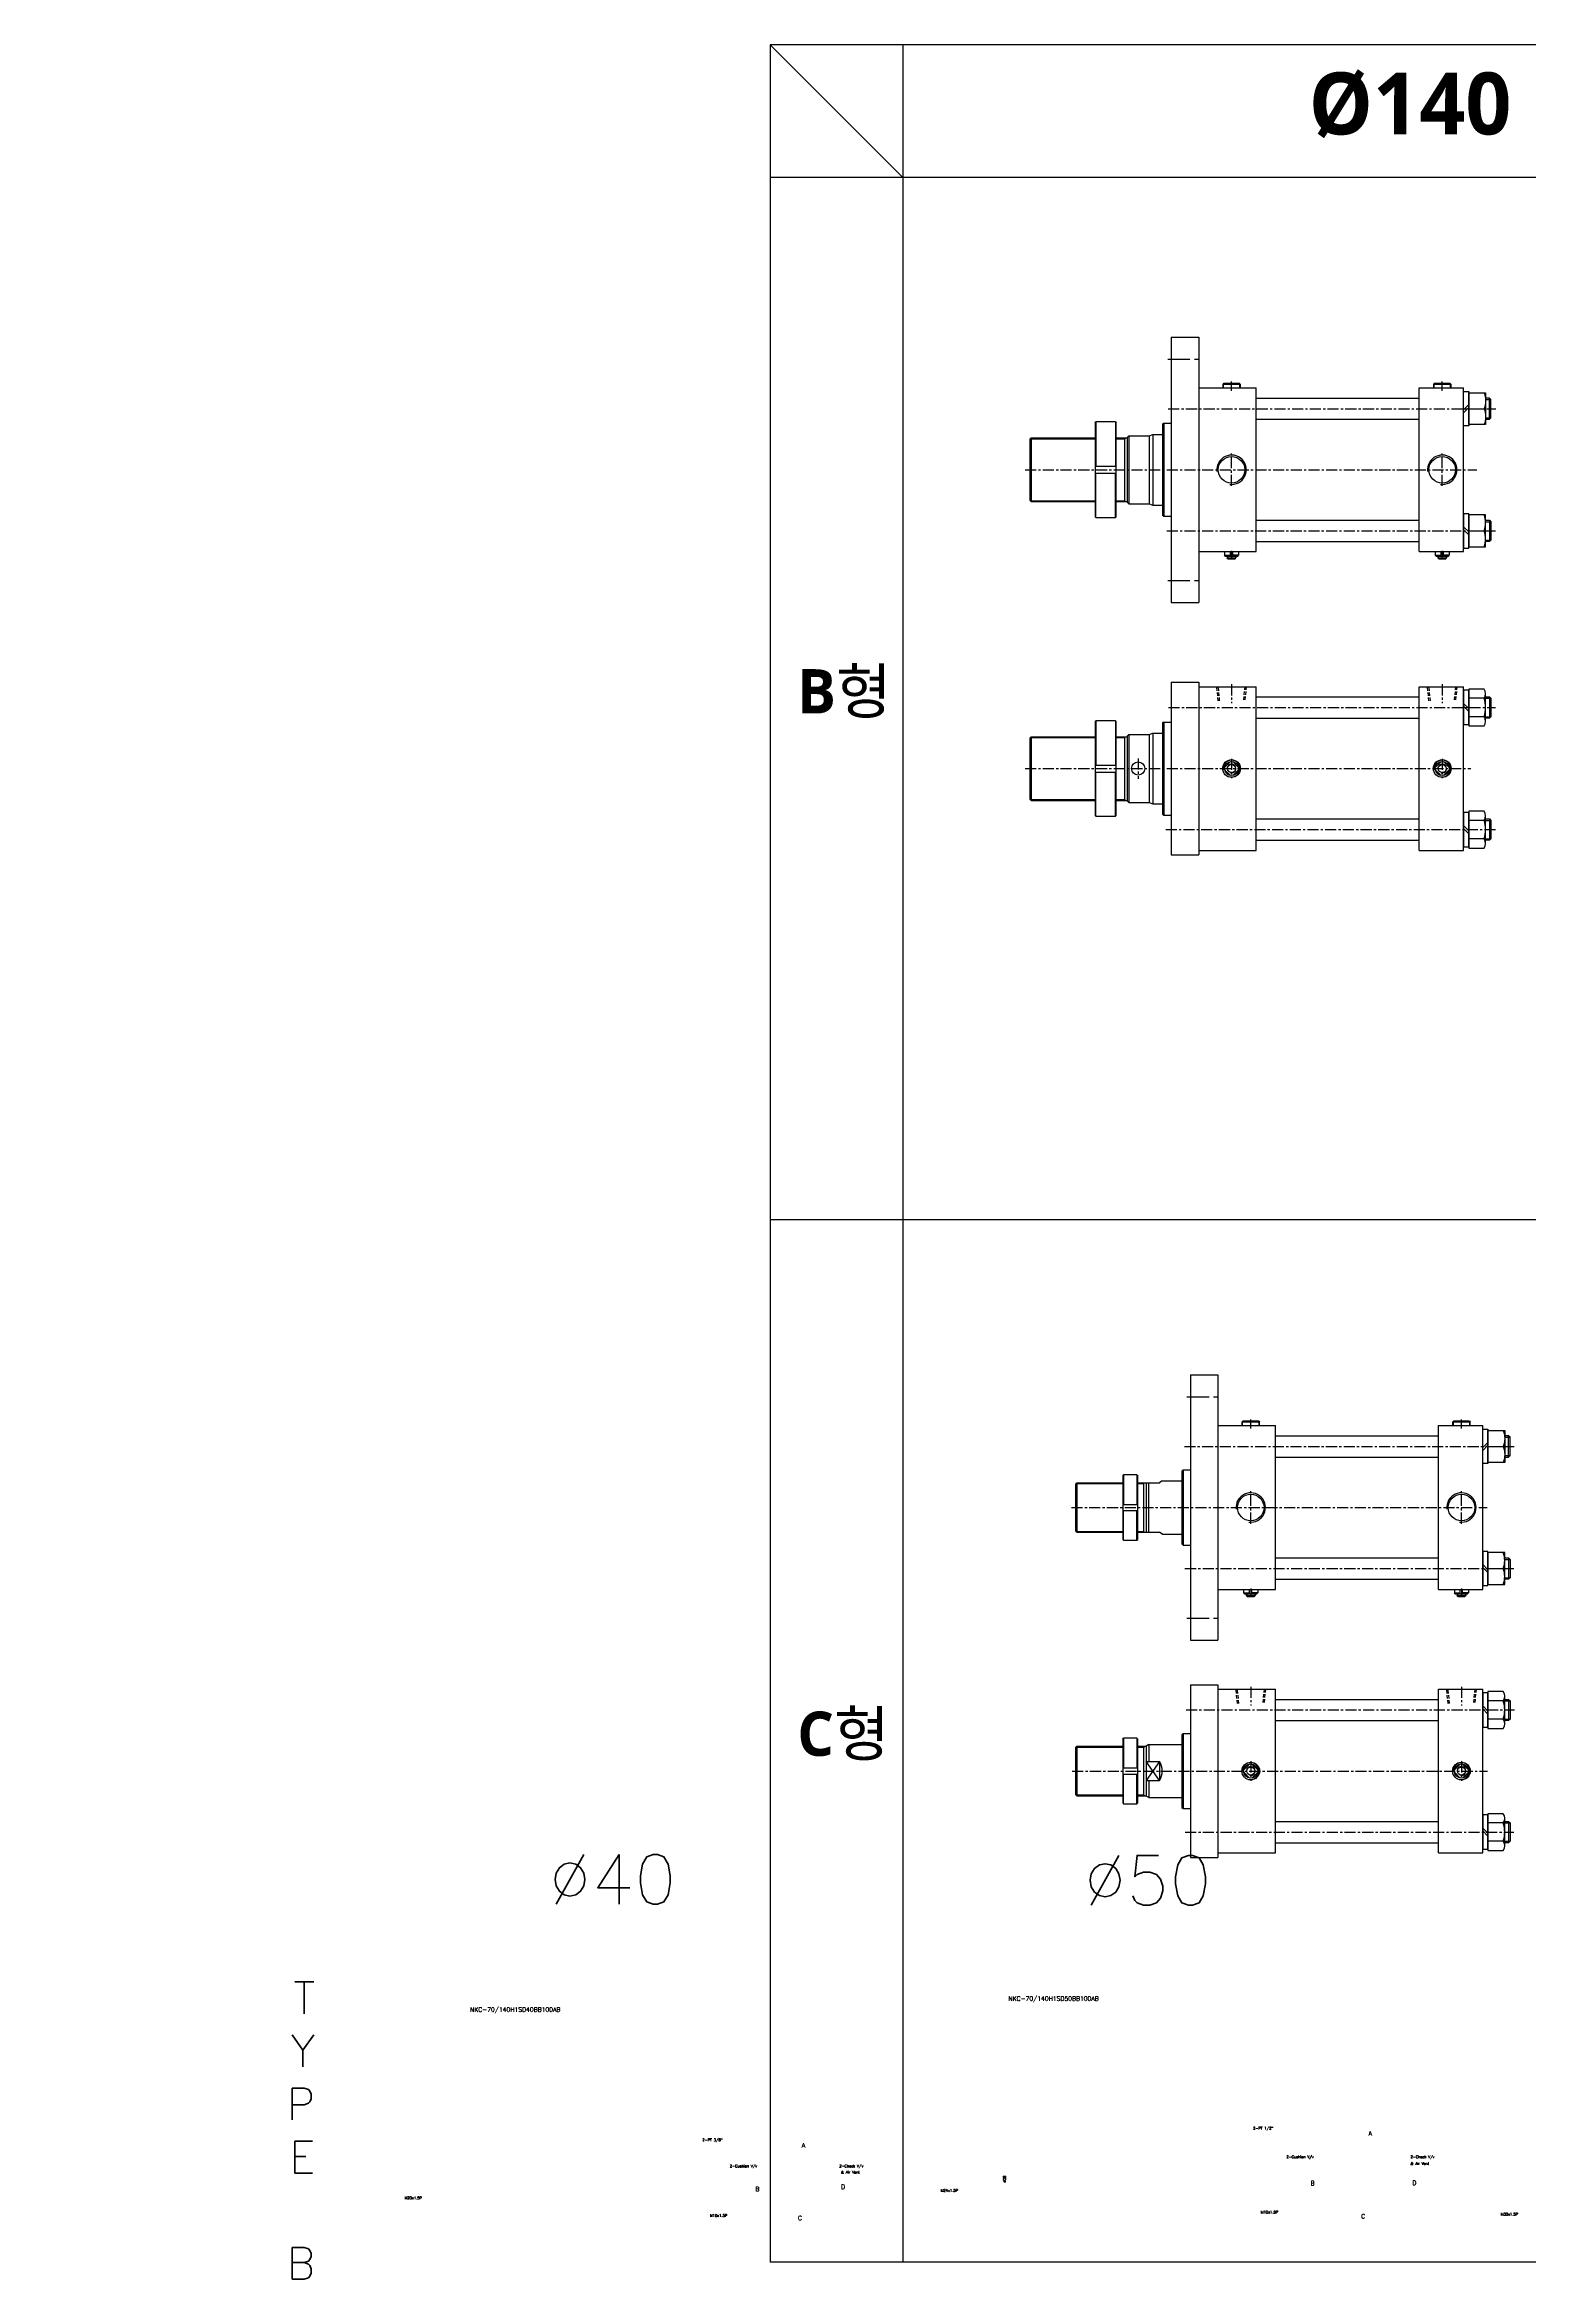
# Model space of a CAD drawing. Extents: x -819 to 8226, y -8942 to 4052.
# Drawn here: x -819 to 858, y -19 to 2506 of the extents above; entities that cross this region are included whole.
import ezdxf

# ---------------------------------------------------------------- set-up
doc = ezdxf.new("R2010")
doc.units = 0
doc.header["$LTSCALE"] = 10
doc.header["$MEASUREMENT"] = 0
for name, pattern in [('CENTER', [2, 1.25, -0.25, 0.25, -0.25]), ('CENTERX2', [4, 2.5, -0.5, 0.5, -0.5]), ('HIDDEN', [0.375, 0.25, -0.125])]:
    doc.linetypes.add(name, pattern=pattern)
doc.layers.get('0').update_dxf_attribs({"linetype": 'CONTINUOUS'})
doc.layers.get('DEFPOINTS').update_dxf_attribs({"linetype": 'CONTINUOUS'})
for name, color, linetype in [('CEN', 1, 'CENTERX2'), ('ML', 7, 'CONTINUOUS'), ('THIN', 3, 'CONTINUOUS')]:
    doc.layers.add(name, color=color, linetype=linetype)
doc.styles.add('GHS', font='romans', dxfattribs={"bigfont": 'ghs'})
doc.styles.add('문자', font='romans.shx')

msp = doc.modelspace()

# ---------------------------------------------------------------- linework, layer by layer
for p, q in [((8226, 2505.7), (0, 2505.7)), ((0, 2505.7), (0, 0)), ((150, 2355.7), (0, 2505.7)), ((150, 2505.7), (150, 0)), ((8226, 2355.7), (0, 2355.7)), ((8226, 1177.9), (0, 1177.9)), ((8226, 0), (0, 0))]:
    msp.add_line(p, q)
at = {"layer": 'CEN', "color": 1, "linetype": 'CENTER', "ltscale": 2}
for p, q in [((449.3, 2150.4), (488.3, 2150.4)), ((449.3, 1900.4), (488.3, 1900.4)), ((471, 977.8), (510, 977.8)), ((471, 727.8), (510, 727.8))]:
    msp.add_line(p, q, dxfattribs=at)
at = {"layer": 'CEN', "color": 1, "linetype": 'CENTER'}
msp.add_line((415.8, 1699.3), (415.8, 1676.3), dxfattribs=at)
at = {"layer": 'DEFPOINTS', "color": 0, "linetype": 'ByBlock'}
msp.add_point((443.3, 1647.8), dxfattribs=at)
at = {"layer": 'ML'}
for p, q in [((453.3, 2175.4), (453.3, 1875.4)), ((453.3, 2175.4), (484.3, 2175.4)), ((484.3, 2175.4), (484.3, 1875.4)), ((512.3, 2122.9), (511.3, 2121.9)), ((531.3, 2121.9), (511.3, 2121.9)), ((511.3, 2121.9), (511.3, 2117.9)), ((530.3, 2122.9), (512.3, 2122.9)), ((530.3, 2122.9), (531.3, 2121.9)), ((531.3, 2117.9), (531.3, 2121.9)), ((750.3, 2122.9), (749.3, 2121.9)), ((769.3, 2121.9), (749.3, 2121.9)), ((749.3, 2121.9), (749.3, 2117.9)), ((768.3, 2122.9), (750.3, 2122.9)), ((768.3, 2122.9), (769.3, 2121.9)), ((769.3, 2117.9), (769.3, 2121.9)), ((484.3, 2117.9), (549.3, 2117.9)), ((549.3, 1932.9), (549.3, 2117.9)), ((733.3, 1932.9), (733.3, 2117.9)), ((733.3, 2117.9), (783.3, 2117.9)), ((783.3, 1932.9), (783.3, 2117.9)), ((789.2, 2099), (783.3, 2093.1)), ((808.2, 2110), (808.2, 2078.8)), ((812.6, 2082.4), (812.6, 2106.4)), ((367.1, 2078.4), (368.1, 2079.4)), ((367.1, 2078.4), (367.1, 1972.4)), ((390.1, 2079.4), (368.1, 2079.4)), ((368.1, 2079.4), (368.1, 2029.4)), ((390.1, 2079.4), (390.1, 2029.4)), ((390.1, 2079.4), (391.1, 2078.4)), ((391.1, 1972.4), (391.1, 2078.4)), ((444.3, 2077.9), (443.3, 2076.9)), ((443.3, 2076.9), (443.3, 1973.9)), ((444.3, 2077.9), (453.3, 2077.9)), ((444.8, 2077.9), (444.8, 1972.9)), ((789.2, 2095.6), (783.3, 2089.7)), ((789.2, 2094.4), (806.6, 2094.4)), ((293.3, 2059.9), (294.8, 2061.4)), ((293.3, 2059.9), (293.3, 1990.9)), ((294.8, 2061.4), (294.8, 1989.4)), ((400.3, 2061.4), (400.3, 1989.4)), ((405.3, 2063.9), (403.3, 2061.9)), ((403.3, 2061.9), (403.3, 1988.9)), ((405.3, 2063.9), (405.3, 1986.9)), ((428.3, 2063.9), (432.3, 2065.4)), ((428.3, 2063.9), (428.3, 1986.9)), ((432.3, 2065.4), (432.3, 1985.4)), ((367.1, 2029.4), (391.1, 2029.4)), ((367.1, 2021.4), (391.1, 2021.4)), ((368.1, 1971.4), (368.1, 2021.4)), ((390.1, 1971.4), (390.1, 2021.4)), ((293.3, 1990.9), (294.8, 1989.4)), ((368.1, 1971.4), (367.1, 1972.4)), ((368.1, 1971.4), (390.1, 1971.4)), ((390.1, 1971.4), (391.1, 1972.4)), ((405.3, 1986.9), (403.3, 1988.9)), ((428.3, 1986.9), (432.3, 1985.4)), ((444.3, 1972.9), (443.3, 1973.9)), ((444.3, 1972.9), (453.3, 1972.9)), ((808.2, 1940.8), (808.2, 1972)), ((789.2, 1955.1), (783.3, 1961)), ((789.2, 1951.7), (783.3, 1957.6)), ((789.2, 1956.4), (806.6, 1956.4)), ((812.6, 1968.4), (812.6, 1944.4)), ((484.3, 1932.9), (549.3, 1932.9)), ((513.3, 1932.9), (513.3, 1928.9)), ((513.3, 1928.9), (520, 1928.9)), ((514.3, 1927.9), (513.3, 1928.9)), ((514.3, 1927.9), (528.3, 1927.9)), ((516.3, 1927.9), (516.3, 1925.9)), ((516.3, 1925.9), (526.3, 1925.9)), ((517.3, 1924.9), (516.3, 1925.9)), ((517.3, 1924.9), (525.3, 1924.9)), ((520, 1927.9), (520, 1932.9)), ((522.6, 1927.9), (522.6, 1932.9)), ((529.3, 1928.9), (522.6, 1928.9)), ((525.3, 1924.9), (526.3, 1925.9)), ((526.3, 1927.9), (526.3, 1925.9)), ((528.3, 1927.9), (529.3, 1928.9)), ((529.3, 1932.9), (529.3, 1928.9)), ((733.3, 1932.9), (783.3, 1932.9)), ((751.3, 1932.9), (751.3, 1928.9)), ((751.3, 1928.9), (758, 1928.9)), ((752.3, 1927.9), (751.3, 1928.9)), ((752.3, 1927.9), (766.3, 1927.9)), ((754.3, 1927.9), (754.3, 1925.9)), ((754.3, 1925.9), (764.3, 1925.9)), ((755.3, 1924.9), (754.3, 1925.9)), ((755.3, 1924.9), (763.3, 1924.9)), ((758, 1927.9), (758, 1932.9)), ((760.6, 1927.9), (760.6, 1932.9)), ((767.3, 1928.9), (760.6, 1928.9)), ((763.3, 1924.9), (764.3, 1925.9)), ((764.3, 1927.9), (764.3, 1925.9)), ((766.3, 1927.9), (767.3, 1928.9)), ((767.3, 1932.9), (767.3, 1928.9)), ((453.3, 1875.4), (484.3, 1875.4)), ((453.3, 1785.3), (453.3, 1590.3)), ((453.3, 1785.3), (484.3, 1785.3)), ((484.3, 1785.3), (484.3, 1590.3)), ((484.3, 1780.3), (549.3, 1780.3)), ((549.3, 1595.3), (549.3, 1780.3)), ((733.3, 1595.3), (733.3, 1780.3)), ((733.3, 1780.3), (783.3, 1780.3)), ((783.3, 1595.3), (783.3, 1780.3)), ((808.2, 1741.2), (808.2, 1772.4)), ((812.6, 1768.8), (812.6, 1744.8)), ((789.2, 1755.5), (783.3, 1761.4)), ((789.2, 1752.2), (783.3, 1758.1)), ((806.6, 1767.2), (789.2, 1767.2)), ((806.6, 1746.4), (789.2, 1746.4)), ((293.3, 1722.3), (294.8, 1723.8)), ((293.3, 1722.3), (293.3, 1653.3)), ((294.8, 1723.8), (294.8, 1651.8)), ((367.1, 1740.8), (368.1, 1741.8)), ((367.1, 1740.8), (367.1, 1634.8)), ((368.1, 1741.8), (368.1, 1691.8)), ((390.1, 1741.8), (368.1, 1741.8)), ((390.1, 1741.8), (390.1, 1691.8)), ((390.1, 1741.8), (391.1, 1740.8)), ((391.1, 1634.8), (391.1, 1740.8)), ((400.3, 1723.8), (400.3, 1651.8)), ((405.3, 1726.3), (403.3, 1724.3)), ((403.3, 1724.3), (403.3, 1651.3)), ((405.3, 1726.3), (405.3, 1649.3)), ((428.3, 1726.3), (432.3, 1727.8)), ((428.3, 1726.3), (428.3, 1649.3)), ((432.3, 1727.8), (432.3, 1647.8)), ((432.3, 1727.8), (443.3, 1727.8)), ((444.3, 1740.3), (443.3, 1739.3)), ((443.3, 1739.3), (443.3, 1636.3)), ((444.3, 1740.3), (453.3, 1740.3)), ((444.8, 1740.3), (444.8, 1635.3)), ((367.1, 1691.8), (391.1, 1691.8)), ((520, 1695.7), (513.4, 1689.1)), ((522.6, 1695.7), (529.2, 1689.1)), ((758, 1695.7), (751.4, 1689.1)), ((760.6, 1695.7), (767.2, 1689.1)), ((367.1, 1683.8), (391.1, 1683.8)), ((368.1, 1633.8), (368.1, 1683.8)), ((390.1, 1633.8), (390.1, 1683.8)), ((513.4, 1686.5), (520, 1679.9)), ((529.2, 1686.5), (522.6, 1679.9)), ((751.4, 1686.5), (758, 1679.9)), ((767.2, 1686.5), (760.6, 1679.9)), ((293.3, 1653.3), (294.8, 1651.8)), ((405.3, 1649.3), (403.3, 1651.3)), ((428.3, 1649.3), (432.3, 1647.8)), ((432.3, 1647.8), (443.3, 1647.8)), ((368.1, 1633.8), (367.1, 1634.8)), ((368.1, 1633.8), (390.1, 1633.8)), ((390.1, 1633.8), (391.1, 1634.8)), ((444.3, 1635.3), (443.3, 1636.3)), ((444.3, 1635.3), (453.3, 1635.3)), ((789.2, 1617.5), (783.3, 1623.4)), ((789.2, 1614.2), (783.3, 1620.1)), ((806.6, 1629.2), (789.2, 1629.2)), ((808.2, 1603.2), (808.2, 1634.4)), ((812.6, 1630.8), (812.6, 1606.8)), ((484.3, 1595.3), (549.3, 1595.3)), ((733.3, 1595.3), (783.3, 1595.3)), ((806.6, 1608.4), (789.2, 1608.4)), ((453.3, 1590.3), (484.3, 1590.3)), ((475, 1002.8), (475, 702.8)), ((475, 1002.8), (506, 1002.8)), ((506, 1002.8), (506, 702.8)), ((506, 945.3), (571, 945.3)), ((534, 950.3), (533, 949.3)), ((553, 949.3), (533, 949.3)), ((533, 949.3), (533, 945.3)), ((552, 950.3), (534, 950.3)), ((552, 950.3), (553, 949.3)), ((553, 945.3), (553, 949.3)), ((571, 760.3), (571, 945.3)), ((755, 760.3), (755, 945.3)), ((755, 945.3), (805, 945.3)), ((772, 950.3), (771, 949.3)), ((791, 949.3), (771, 949.3)), ((771, 949.3), (771, 945.3)), ((790, 950.3), (772, 950.3)), ((790, 950.3), (791, 949.3)), ((791, 945.3), (791, 949.3)), ((805, 760.3), (805, 945.3)), ((829.9, 937.4), (829.9, 906.2)), ((810.9, 926.4), (805, 920.5)), ((810.9, 923.1), (805, 917.2)), ((810.9, 921.8), (828.3, 921.8)), ((834.3, 909.8), (834.3, 933.8)), ((398.4, 888.8), (399.4, 889.8)), ((398.4, 888.8), (398.4, 816.8)), ((399.4, 889.8), (399.4, 856.3)), ((414.4, 889.8), (399.4, 889.8)), ((414.4, 889.8), (414.4, 856.3)), ((414.4, 889.8), (415.4, 888.8)), ((415.4, 816.8), (415.4, 888.8)), ((465, 893.8), (466.5, 895.3)), ((465, 893.8), (465, 811.8)), ((466.5, 895.3), (466.5, 810.3)), ((345, 879.3), (346.5, 880.8)), ((345, 879.3), (345, 826.3)), ((346.5, 880.8), (346.5, 824.8)), ((422, 880.8), (422, 824.8)), ((425, 880.8), (425, 824.8)), ((428, 824.8), (428, 880.8)), ((443, 882.8), (440, 880.8)), ((398.4, 856.3), (415.4, 856.3)), ((398.4, 849.3), (415.4, 849.3)), ((399.4, 815.8), (399.4, 849.3)), ((414.4, 815.8), (414.4, 849.3)), ((345, 826.3), (346.5, 824.8)), ((398.4, 816.8), (399.4, 815.8)), ((399.4, 815.8), (414.4, 815.8)), ((414.4, 815.8), (415.4, 816.8)), ((443, 822.8), (440, 824.8)), ((465, 811.8), (466.5, 810.3)), ((810.9, 782.5), (805, 788.4)), ((810.9, 779.2), (805, 785.1)), ((810.9, 783.8), (828.3, 783.8)), ((829.9, 768.2), (829.9, 799.4)), ((834.3, 795.8), (834.3, 771.8)), ((506, 760.3), (571, 760.3)), ((535, 760.3), (535, 756.3)), ((541.7, 755.3), (541.7, 760.3)), ((544.3, 755.3), (544.3, 760.3)), ((551, 760.3), (551, 756.3)), ((755, 760.3), (805, 760.3)), ((773, 760.3), (773, 756.3)), ((779.7, 755.3), (779.7, 760.3)), ((782.3, 755.3), (782.3, 760.3)), ((789, 760.3), (789, 756.3)), ((535, 756.3), (541.7, 756.3)), ((536, 755.3), (535, 756.3)), ((536, 755.3), (550, 755.3)), ((538, 755.3), (538, 753.3)), ((538, 753.3), (548, 753.3)), ((539, 752.3), (538, 753.3)), ((539, 752.3), (547, 752.3)), ((551, 756.3), (544.3, 756.3)), ((547, 752.3), (548, 753.3)), ((548, 755.3), (548, 753.3)), ((550, 755.3), (551, 756.3)), ((773, 756.3), (779.7, 756.3)), ((774, 755.3), (773, 756.3)), ((774, 755.3), (788, 755.3)), ((776, 755.3), (776, 753.3)), ((776, 753.3), (786, 753.3)), ((777, 752.3), (776, 753.3)), ((777, 752.3), (785, 752.3)), ((789, 756.3), (782.3, 756.3)), ((785, 752.3), (786, 753.3)), ((786, 755.3), (786, 753.3)), ((788, 755.3), (789, 756.3)), ((475, 702.8), (506, 702.8)), ((475, 652.5), (475, 457.5)), ((475, 652.5), (506, 652.5)), ((506, 652.5), (506, 457.5)), ((506, 647.5), (571, 647.5)), ((571, 462.5), (571, 647.5)), ((755, 462.5), (755, 647.5)), ((755, 647.5), (805, 647.5)), ((805, 462.5), (805, 647.5)), ((828.3, 634.4), (810.9, 634.4)), ((829.9, 608.4), (829.9, 639.6)), ((834.3, 636), (834.3, 612)), ((810.9, 622.7), (805, 628.6)), ((810.9, 619.4), (805, 625.3)), ((828.3, 613.6), (810.9, 613.6)), ((345, 581.5), (346.5, 583)), ((345, 581.5), (345, 528.5)), ((346.5, 583), (346.5, 527)), ((398.4, 591), (399.4, 592)), ((398.4, 591), (398.4, 519)), ((414.4, 592), (399.4, 592)), ((399.4, 592), (399.4, 558.5)), ((414.4, 592), (415.4, 591)), ((414.4, 592), (414.4, 558.5)), ((415.4, 519), (415.4, 591)), ((422, 583), (422, 527)), ((428, 585), (425, 583.3)), ((425, 583.3), (425, 526.7)), ((428, 585), (428, 565.8)), ((465, 596), (466.5, 597.5)), ((465, 596), (465, 514)), ((466.5, 597.5), (466.5, 512.5)), ((398.4, 558.5), (415.4, 558.5)), ((425, 565.8), (440, 565.8)), ((440, 565.8), (440, 544.2)), ((541.7, 562.9), (535.1, 556.3)), ((544.3, 562.9), (550.9, 556.3)), ((779.7, 562.9), (773.1, 556.3)), ((782.3, 562.9), (788.9, 556.3)), ((398.4, 551.5), (415.4, 551.5)), ((399.4, 518), (399.4, 551.5)), ((414.4, 518), (414.4, 551.5)), ((425, 544.2), (440, 544.2)), ((428, 544.2), (428, 525)), ((535.1, 553.7), (541.7, 547.1)), ((550.9, 553.7), (544.3, 547.1)), ((773.1, 553.7), (779.7, 547.1)), ((788.9, 553.7), (782.3, 547.1)), ((345, 528.5), (346.5, 527)), ((398.4, 519), (399.4, 518)), ((399.4, 518), (414.4, 518)), ((414.4, 518), (415.4, 519)), ((428, 525), (425, 526.7)), ((465, 514), (466.5, 512.5)), ((810.9, 484.7), (805, 490.6)), ((810.9, 481.4), (805, 487.3)), ((828.3, 496.4), (810.9, 496.4)), ((829.9, 470.4), (829.9, 501.6)), ((834.3, 498), (834.3, 474)), ((475, 457.5), (506, 457.5)), ((506, 462.5), (571, 462.5)), ((755, 462.5), (805, 462.5)), ((828.3, 475.6), (810.9, 475.6))]:
    msp.add_line(p, q, dxfattribs=at)
at = {"layer": 'ML', "color": 2}
for p, q in [((511.8, 2122.4), (511.8, 2117.9)), ((530.8, 2117.9), (530.8, 2122.4)), ((749.8, 2122.4), (749.8, 2117.9)), ((768.8, 2117.9), (768.8, 2122.4)), ((293.8, 2060.4), (367.1, 2060.4)), ((391.1, 2060.4), (400.3, 2060.4)), ((400.3, 2060.4), (402, 2061.4)), ((293.8, 1990.4), (367.1, 1990.4)), ((391.1, 1990.4), (400.3, 1990.4)), ((400.3, 1990.4), (402, 1989.4)), ((516.8, 1927.9), (516.8, 1925.4)), ((525.8, 1927.9), (525.8, 1925.4)), ((754.8, 1927.9), (754.8, 1925.4)), ((763.8, 1927.9), (763.8, 1925.4)), ((293.8, 1722.8), (367.1, 1722.8)), ((391.1, 1722.8), (400.3, 1722.8)), ((400.3, 1722.8), (402, 1723.8)), ((293.8, 1652.8), (367.1, 1652.8)), ((391.1, 1652.8), (400.3, 1652.8)), ((400.3, 1652.8), (402, 1651.8)), ((533.5, 949.8), (533.5, 945.3)), ((552.5, 945.3), (552.5, 949.8)), ((771.5, 949.8), (771.5, 945.3)), ((790.5, 945.3), (790.5, 949.8)), ((422, 879.8), (423.8, 880.8)), ((422, 825.8), (423.8, 824.8)), ((538.5, 755.3), (538.5, 752.8)), ((547.5, 755.3), (547.5, 752.8)), ((776.5, 755.3), (776.5, 752.8)), ((785.5, 755.3), (785.5, 752.8)), ((422, 582), (423.8, 583)), ((440, 565.8), (425, 544.2)), ((440, 544.2), (425, 565.8)), ((422, 528), (423.8, 527))]:
    msp.add_line(p, q, dxfattribs=at)
at = {"layer": 'ML', "color": 1, "linetype": 'CENTER'}
for p, q in [((521.3, 2114.5), (521.3, 2125)), ((759.3, 2114.5), (759.3, 2125)), ((449.8, 2094.4), (819.9, 2094.4)), ((288.2, 2025.4), (798.3, 2025.4)), ((521.3, 2007.1), (521.3, 2043.6)), ((759.3, 2007.1), (759.3, 2043.6)), ((448.1, 1956.4), (819.6, 1956.4)), ((521.3, 1933.7), (521.3, 1924.2)), ((759.3, 1933.7), (759.3, 1924.2)), ((521.3, 1783), (521.3, 1761.8)), ((759.3, 1783), (759.3, 1761.8)), ((450.2, 1756.8), (819.4, 1756.8)), ((521.3, 1698.8), (521.3, 1676.8)), ((759.3, 1698.8), (759.3, 1676.8)), ((288.2, 1687.8), (791.5, 1687.8)), ((447.1, 1618.8), (822.1, 1618.8)), ((543, 942), (543, 952.4)), ((781, 942), (781, 952.4)), ((468, 921.8), (841.1, 921.8)), ((543, 834.5), (543, 871.1)), ((781, 834.5), (781, 871.1)), ((340.6, 852.8), (810.1, 852.8)), ((468.7, 783.8), (840.1, 783.8)), ((543, 761.1), (543, 751.6)), ((781, 761.1), (781, 751.6)), ((543, 650.2), (543, 628.9)), ((781, 650.2), (781, 628.9)), ((469.9, 624), (841.1, 624)), ((543, 566), (543, 544)), ((781, 566), (781, 544)), ((341.4, 555), (810.3, 555)), ((469, 486), (840.1, 486))]:
    msp.add_line(p, q, dxfattribs=at)
at = {"layer": 'ML', "color": 7, "linetype": 'Continuous'}
for p, q in [((549.3, 2106.4), (733.3, 2106.4)), ((549.3, 2082.4), (733.3, 2082.4)), ((294.8, 2061.4), (367.1, 2061.4)), ((391.1, 2061.4), (403.3, 2061.4)), ((405.3, 2063.9), (428.3, 2063.9)), ((432.3, 2065.4), (443.3, 2065.4)), ((294.8, 1989.4), (367.1, 1989.4)), ((391.1, 1989.4), (403.3, 1989.4)), ((405.3, 1986.9), (428.3, 1986.9)), ((432.3, 1985.4), (443.3, 1985.4)), ((549.3, 1968.4), (733.3, 1968.4)), ((549.3, 1944.4), (733.3, 1944.4)), ((549.3, 1768.8), (733.3, 1768.8)), ((549.3, 1744.8), (733.3, 1744.8)), ((294.8, 1723.8), (367.1, 1723.8)), ((391.1, 1723.8), (403.3, 1723.8)), ((405.3, 1726.3), (428.3, 1726.3)), ((294.8, 1651.8), (367.1, 1651.8)), ((391.1, 1651.8), (403.3, 1651.8)), ((405.3, 1649.3), (428.3, 1649.3)), ((549.3, 1630.8), (733.3, 1630.8)), ((549.3, 1606.8), (733.3, 1606.8)), ((571, 933.8), (755, 933.8)), ((571, 909.8), (755, 909.8)), ((466.5, 895.3), (475, 895.3)), ((346.5, 880.8), (398.4, 880.8)), ((415.4, 880.8), (425, 880.8)), ((425, 880.8), (440, 880.8)), ((443, 882.8), (465, 882.8)), ((346.5, 824.8), (398.4, 824.8)), ((415.4, 824.8), (425, 824.8)), ((425, 824.8), (440, 824.8)), ((443, 822.8), (465, 822.8)), ((466.5, 810.3), (475, 810.3)), ((571, 795.8), (755, 795.8)), ((571, 771.8), (755, 771.8)), ((571, 636), (755, 636)), ((571, 612), (755, 612)), ((346.5, 583), (398.4, 583)), ((415.4, 583), (425, 583)), ((428, 585), (465, 585)), ((466.5, 597.5), (475, 597.5)), ((346.5, 527), (398.4, 527)), ((415.4, 527), (425, 527)), ((428, 525), (465, 525)), ((466.5, 512.5), (475, 512.5)), ((571, 498), (755, 498)), ((571, 474), (755, 474))]:
    msp.add_line(p, q, dxfattribs=at)
at = {"layer": 'ML', "color": 6, "linetype": 'HIDDEN', "ltscale": 1.5}
for p, q in [((506.3, 1764.3), (504.7, 1780.3)), ((507.9, 1764.3), (506.3, 1780.3)), ((536.3, 1780.3), (534.7, 1764.3)), ((537.9, 1780.3), (536.3, 1764.3)), ((744.3, 1764.3), (742.7, 1780.3)), ((745.9, 1764.3), (744.3, 1780.3)), ((774.3, 1780.3), (772.7, 1764.3)), ((775.9, 1780.3), (774.3, 1764.3)), ((528, 631.5), (526.4, 647.5)), ((529.6, 631.5), (528, 647.5)), ((558, 647.5), (556.4, 631.5)), ((559.6, 647.5), (558, 631.5)), ((766, 631.5), (764.4, 647.5)), ((767.6, 631.5), (766, 647.5)), ((796, 647.5), (794.4, 631.5)), ((797.6, 647.5), (796, 631.5))]:
    msp.add_line(p, q, dxfattribs=at)
at = {"layer": 'ML', "color": 2, "linetype": 'Continuous'}
for p, q in [((345.5, 879.8), (398.4, 879.8)), ((415.4, 879.8), (422, 879.8)), ((345.5, 825.8), (398.4, 825.8)), ((415.4, 825.8), (422, 825.8)), ((345.5, 582), (398.4, 582)), ((415.4, 582), (422, 582)), ((345.5, 528), (398.4, 528)), ((415.4, 528), (422, 528))]:
    msp.add_line(p, q, dxfattribs=at)
at = {"layer": 'ML'}
for points in [[(783.3, 2075), (783.3, 2113.7), (789.2, 2113.7), (789.2, 2075), (783.3, 2075)], [(808.2, 2082.4), (812.6, 2082.4), (814.2, 2084), (814.2, 2104.7), (812.6, 2106.4), (808.2, 2106.4)], [(783.3, 1975.7), (783.3, 1937), (789.2, 1937), (789.2, 1975.7), (783.3, 1975.7)], [(808.2, 1968.4), (812.6, 1968.4), (814.2, 1966.7), (814.2, 1946), (812.6, 1944.4), (808.2, 1944.4)], [(783.3, 1776.2), (783.3, 1737.5), (789.2, 1737.5), (789.2, 1776.2), (783.3, 1776.2)], [(808.2, 1768.8), (812.6, 1768.8), (814.2, 1767.2), (814.2, 1746.4), (812.6, 1744.8), (808.2, 1744.8)], [(783.3, 1638.2), (783.3, 1599.5), (789.2, 1599.5), (789.2, 1638.2), (783.3, 1638.2)], [(808.2, 1630.8), (812.6, 1630.8), (814.2, 1629.2), (814.2, 1608.4), (812.6, 1606.8), (808.2, 1606.8)], [(805, 902.5), (805, 941.2), (810.9, 941.2), (810.9, 902.5), (805, 902.5)], [(829.9, 909.8), (834.3, 909.8), (835.9, 911.4), (835.9, 932.2), (834.3, 933.8), (829.9, 933.8)], [(805, 803.2), (805, 764.5), (810.9, 764.5), (810.9, 803.2), (805, 803.2)], [(829.9, 795.8), (834.3, 795.8), (835.9, 794.2), (835.9, 773.4), (834.3, 771.8), (829.9, 771.8)], [(805, 643.4), (805, 604.7), (810.9, 604.7), (810.9, 643.4), (805, 643.4)], [(829.9, 636), (834.3, 636), (835.9, 634.4), (835.9, 613.6), (834.3, 612), (829.9, 612)], [(805, 505.4), (805, 466.7), (810.9, 466.7), (810.9, 505.4), (805, 505.4)], [(829.9, 498), (834.3, 498), (835.9, 496.4), (835.9, 475.6), (834.3, 474), (829.9, 474)]]:
    msp.add_lwpolyline(points, dxfattribs=at)
for points in [[(789.2, 2112.4), (808.2, 2112.4), (808.2, 2076.4), (789.2, 2076.4)], [(789.2, 1938.4), (808.2, 1938.4), (808.2, 1974.4), (789.2, 1974.4)], [(810.9, 939.8), (829.9, 939.8), (829.9, 903.8), (810.9, 903.8)], [(810.9, 765.8), (829.9, 765.8), (829.9, 801.8), (810.9, 801.8)]]:
    msp.add_lwpolyline(points, close=True, dxfattribs=at)
for points in [[(806.6, 2112.4, -0.178633), (806.6, 2094.4, -0.178633), (806.6, 2076.4)], [(806.6, 1938.4, 0.178633), (806.6, 1956.4, 0.178633), (806.6, 1974.4)], [(789.2, 1736), (806.6, 1736, 0.309401), (806.6, 1746.4, 0.154701), (806.6, 1767.2, 0.309401), (806.6, 1777.6), (789.2, 1777.6), (789.2, 1736)], [(789.2, 1598), (806.6, 1598, 0.309401), (806.6, 1608.4, 0.154701), (806.6, 1629.2, 0.309401), (806.6, 1639.6), (789.2, 1639.6), (789.2, 1598)], [(828.3, 939.8, -0.178633), (828.3, 921.8, -0.178633), (828.3, 903.8)], [(828.3, 765.8, 0.178633), (828.3, 783.8, 0.178633), (828.3, 801.8)], [(810.9, 603.2), (828.3, 603.2, 0.309401), (828.3, 613.6, 0.154701), (828.3, 634.4, 0.309401), (828.3, 644.8), (810.9, 644.8), (810.9, 603.2)], [(810.9, 465.2), (828.3, 465.2, 0.309401), (828.3, 475.6, 0.154701), (828.3, 496.4, 0.309401), (828.3, 506.8), (810.9, 506.8), (810.9, 465.2)]]:
    msp.add_lwpolyline(points, format="xyb", dxfattribs=at)
for centre, radius in [((521.3, 2025.4), 15), ((759.3, 2025.4), 15), ((415.8, 1687.8), 7.5), ((521.3, 1687.8), 10), ((521.3, 1687.8), 8), ((521.3, 1687.8), 4.5), ((759.3, 1687.8), 10), ((759.3, 1687.8), 8), ((759.3, 1687.8), 4.5), ((543, 852.8), 15), ((781, 852.8), 15), ((543, 555), 10), ((543, 555), 8), ((543, 555), 4.5), ((781, 555), 10), ((781, 555), 8), ((781, 555), 4.5)]:
    msp.add_circle(centre, radius, dxfattribs=at)
at = {"layer": 'ML', "color": 2}
for centre, radius, start, end in [((521.3, 2025.4), 16.6, 262.807, 186.1554), ((759.3, 2025.4), 16.6, 262.807, 186.1554), ((521.3, 1687.8), 9.5, 261.4114, 188.1478), ((521.3, 1687.8), 5, 257.904, 186.2569), ((759.3, 1687.8), 9.5, 261.4114, 188.1478), ((759.3, 1687.8), 5, 257.904, 186.2569), ((543, 852.8), 16.6, 262.807, 186.1554), ((781, 852.8), 16.6, 262.807, 186.1554), ((543, 555), 9.5, 261.4114, 188.1478), ((543, 555), 5, 257.904, 186.2569), ((781, 555), 9.5, 261.4114, 188.1478), ((781, 555), 5, 257.904, 186.2569)]:
    msp.add_arc(centre, radius, start, end, dxfattribs=at)
at = {"layer": 'ML'}
msp.add_arc((422.2, 555), 20.8, 328.8704, 31.1296, dxfattribs=at)
at = {"layer": 'THIN', "color": 2}
for p, q in [((808.2, 2104.7), (814.2, 2104.7)), ((808.2, 2084), (814.2, 2084)), ((808.2, 1966.7), (814.2, 1966.7)), ((808.2, 1946), (814.2, 1946)), ((808.2, 1767.2), (814.2, 1767.2)), ((808.2, 1746.4), (814.2, 1746.4)), ((808.2, 1629.2), (814.2, 1629.2)), ((808.2, 1608.4), (814.2, 1608.4)), ((829.9, 932.2), (835.9, 932.2)), ((829.9, 911.4), (835.9, 911.4)), ((829.9, 794.2), (835.9, 794.2)), ((829.9, 773.4), (835.9, 773.4)), ((829.9, 634.4), (835.9, 634.4)), ((829.9, 613.6), (835.9, 613.6)), ((829.9, 496.4), (835.9, 496.4)), ((829.9, 475.6), (835.9, 475.6))]:
    msp.add_line(p, q, dxfattribs=at)

# ---------------------------------------------------------------- texts
at = {"attachment_point": 1, "style": '문자'}
for s, width, gutter_width, insert, char_height in [('{\\fMalgun Gothic|b1|i0|c129|p50;%%C140}', 124.533, 16, (608.5, 2474.3), 70), ('{\\fMalgun Gothic|b1|i0|c129|p50;B형}', 655.383, 160, (30.7, 1800.1), 50), ('{\\fMalgun Gothic|b1|i0|c129|p50;C형}', 655.383, 160, (30.7, 622.2), 50)]:
    msp.add_mtext_dynamic_manual_height_columns(s, width=width, gutter_width=gutter_width, heights=[0], dxfattribs=dict(at, insert=insert, char_height=char_height))
at = {"layer": 'ML', "color": 7, "style": 'GHS'}
for s, p in [('%%C40', (-250.1, 404.4)), ('%%C50', (354.4, 403.4))]:
    msp.add_text(s, height=56.25, dxfattribs=at).set_placement(p)
at = {"layer": 'ML', "color": 4, "style": 'GHS'}
for s, p in [('NKC-70/140H1SD40BB100AB', (-338.8, 283)), ('NKC-70/140H1SD50BB100AB', (269.3, 295.4))]:
    msp.add_text(s, height=5, dxfattribs=at).set_placement(p)
at = {"layer": 'ML', "style": 'GHS'}
for s, p in [('A', (35.9, 129.5)), ('A', (676, 143)), ('B', (-16.6, 80.2)), ('D', (80.2, 82.7)), ('B', (610.6, 86.8)), ('D', (725.5, 87.2)), ('C', (31.6, 47.4)), ('C', (667.7, 49.4))]:
    msp.add_text(s, height=5, dxfattribs=at).set_placement(p)
at = {"layer": 'ML', "color": 2, "style": 'GHS'}
for p in [(-67.8, 51.2), (554.4, 55.2)]:
    msp.add_text('M10x1.5P', height=3, dxfattribs=at).set_placement(p)
at = {"layer": 'ML', "color": 7, "insert": (-513.7, -19.3), "char_height": 36, "width": 1336.238, "attachment_point": 9, "style": 'GHS'}
msp.add_mtext('\\pi-9,l9,t9;T\\P\\pi0,l0,tz;Y\\P\\pi-9,l9,t9;P\\PE\\P\\PB', dxfattribs=at)
at = {"layer": 'ML', "color": 2, "char_height": 3, "style": 'GHS'}
for s, insert, attachment_point in [('2-PT 1/2"', (545.7, 148.9), 7), ('2-PT 3/8"', (-76.4, 135.7), 7), ('2-Cushion V/v', (-45.4, 106.2), 7), ('2-Check V/v', (78.2, 106.2), 7), ('& Air Vent', (80.2, 100.2), 7), ('2-Cushion V/v', (583.3, 116.5), 7), ('2-Check V/v', (723.5, 116.5), 7), ('& Air Vent', (723.5, 109.9), 7), ('M24x1.5P', (212.4, 79.6), 9), ('\\A1;', (-819.3, 74.1), 7), ('M20x1.5P', (-393.3, 71.1), 9), ('M30x1.5P', (845, 52.8), 9)]:
    msp.add_mtext(s, dxfattribs=dict(at, insert=insert, attachment_point=attachment_point))
at = {"layer": 'ML', "color": 2, "insert": (265, 93.9), "char_height": 3, "attachment_point": 5, "rotation": 90, "style": 'GHS'}
msp.add_mtext('\\A1;%%C28', dxfattribs=at)

doc.saveas('drawing.dxf')
